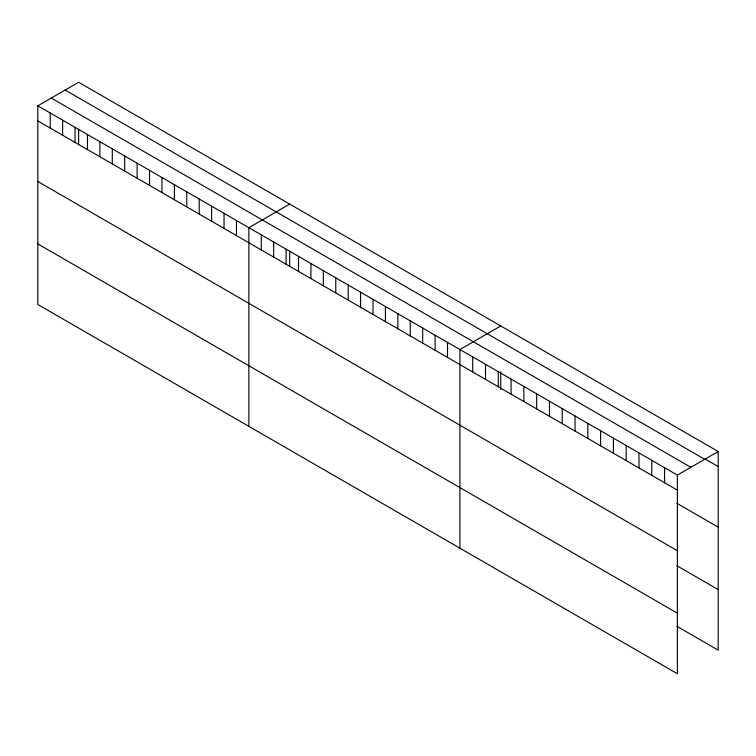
<?xml version="1.0" encoding="UTF-8"?>
<svg xmlns="http://www.w3.org/2000/svg" width="756" height="756" viewBox="0 0 756 756"><rect width="100%" height="100%" fill="white"/><g stroke="black" fill="none" stroke-linecap="round" stroke-linejoin="round"><path stroke-width="1.13" d="M37.8 105.831L677.376 475.089L677.376 673.738L37.8 304.488L37.8 105.831L78.624 82.262L718.2 451.512L718.2 650.169L676.875 626.308M289.69 204.111L248.856 227.688L248.856 426.337M500.746 325.968L459.922 349.537L459.922 548.194M677.376 475.089L718.2 451.512M705.405 459.185L718.2 466.575M65.158 90.04L704.724 459.289M51.276 98.053L690.842 467.302M37.8 120.894L677.376 490.143M676.875 503.298L718.2 527.159M37.8 181.478L677.376 550.727M676.875 565.724L718.2 589.585M37.8 243.905L677.376 613.154M664.581 467.699L664.581 482.763M651.785 460.319L651.785 475.373M639 452.929L639 467.992M626.204 445.549L626.204 460.602M613.418 438.159L613.418 453.222M600.623 430.778L600.623 445.832M587.837 423.388L587.837 438.452M575.042 416.008L575.042 431.062M562.247 408.618L562.247 423.681M549.461 401.238L549.461 416.291M536.665 393.848L536.665 408.911M523.88 386.467L523.88 401.521M511.084 379.077L511.084 394.141M500.746 371.867L500.746 389.501M498.289 371.697L498.289 386.751M485.503 364.307L485.503 379.37M472.708 356.926L472.708 371.98M447.505 342.373L447.505 357.427M435.087 335.201L435.087 350.264M422.67 328.038L422.67 343.092M410.253 320.865L410.253 335.929M397.845 313.702L397.845 328.756M385.428 306.53L385.428 321.593M373.01 299.367L373.01 314.42M360.593 292.194L360.593 307.257M348.185 285.031L348.185 300.085M335.768 277.858L335.768 292.922M323.351 270.695L323.351 285.749M310.933 263.523L310.933 278.586M298.516 256.36L298.516 271.413M289.69 251.115L289.69 266.537M286.108 249.187L286.108 264.25M273.691 242.024L273.691 257.078M261.274 234.851L261.274 249.915M236.448 220.516L236.448 235.579M224.031 213.353L224.031 228.406M211.614 206.18L211.614 221.243M199.197 199.017L199.197 214.071M186.779 191.844L186.779 206.908M174.371 184.681L174.371 199.735M161.954 177.509L161.954 192.572M149.537 170.346L149.537 185.4M137.119 163.173L137.119 178.236M124.702 156.01L124.702 171.064M112.294 148.838L112.294 163.901M99.877 141.674L99.877 156.728M87.46 134.502L87.46 149.565M78.624 129.267L78.624 144.689M75.042 127.339L75.042 142.393M62.635 120.166L62.635 135.23M50.217 113.003L50.217 128.057"/></g></svg>
